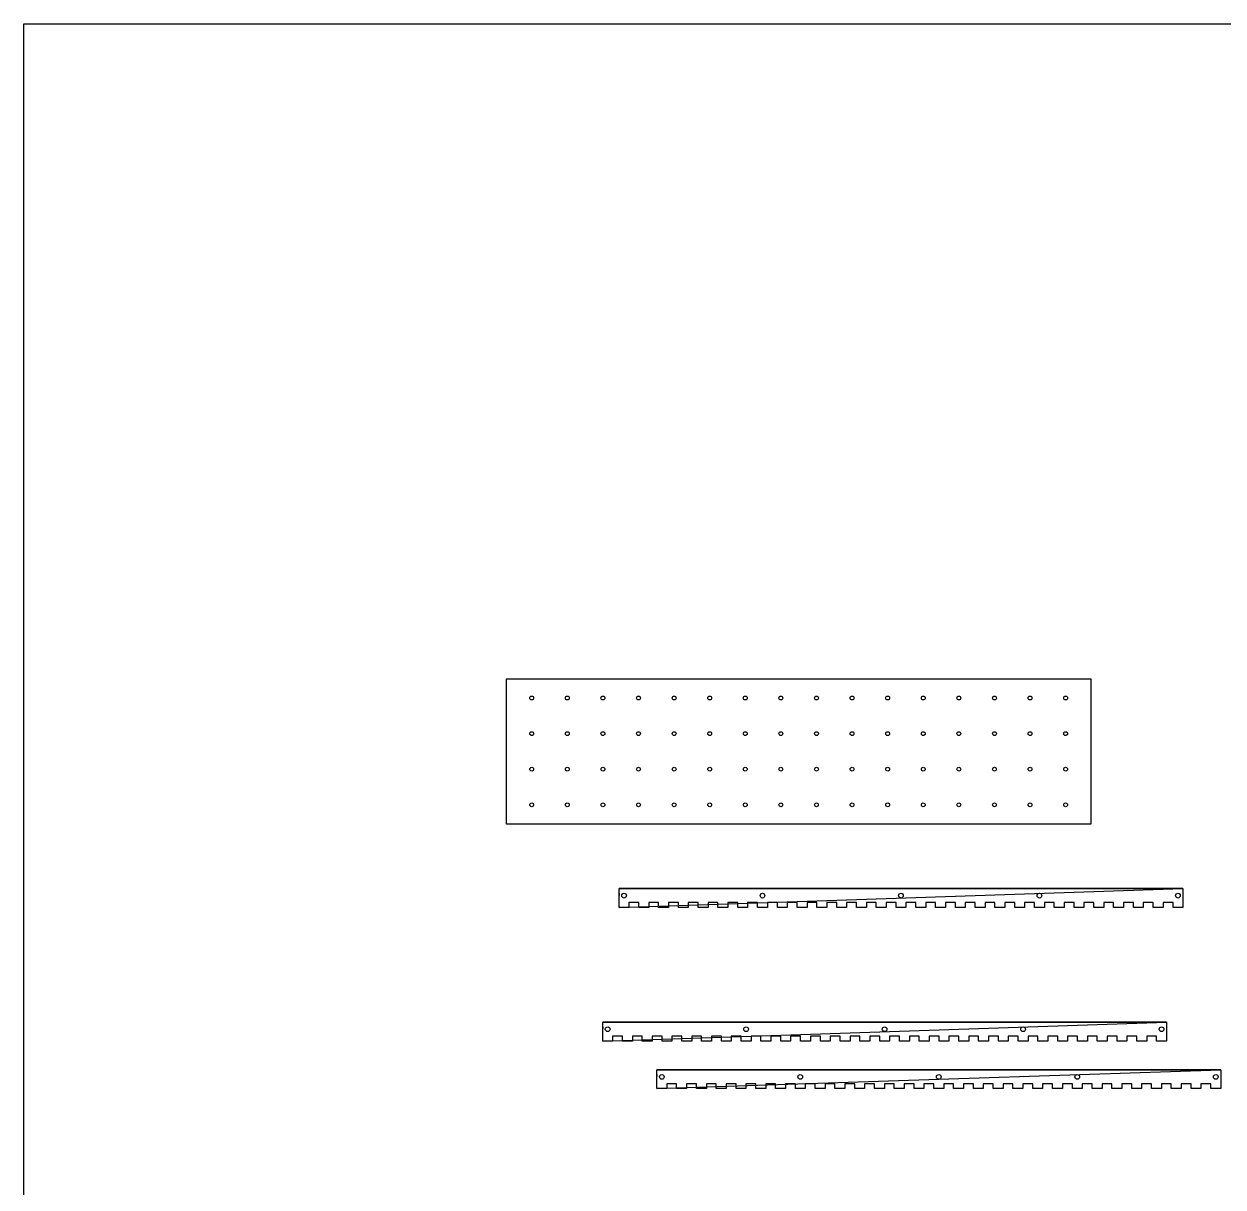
# Model space of a CAD drawing. Extents: x -1244 to 2756, y -1638 to 1362.
# Drawn here: x -1244 to 211, y -49 to 1362 of the extents above; entities that cross this region are included whole.
import ezdxf

# ---------------------------------------------------------------- set-up
doc = ezdxf.new("R2010")
doc.units = 0
doc.layers.add('Layer_1', color=7, linetype='CONTINUOUS')

msp = doc.modelspace()

# ---------------------------------------------------------------- linework, layer by layer
at = {"layer": 'Layer_1', "color": 7}
for points in [[(-1243.962375, 1361.514875), (2755.780253, 1361.514875), (2755.780253, -1638.227609), (-1243.962375, -1638.227609), (-1243.962375, 1361.514875)], [(-658.556524, 567.371945), (50.279509, 567.371945), (50.279509, 391.245935), (-658.556524, 391.245935), (-658.556524, 567.371945)], [(-625.653703, 544.078915), (-625.653703, 544.078915)], [(-582.473703, 544.078915), (-582.473703, 544.078915)], [(-539.293788, 544.078915), (-539.293788, 544.078915)], [(-496.11376, 544.078915), (-496.11376, 544.078915)], [(-452.933788, 544.078915), (-452.933788, 544.078915)], [(-409.753788, 544.078915), (-409.753788, 544.078915)], [(-366.573788, 544.078915), (-366.573788, 544.078915)], [(-323.393788, 544.078915), (-323.393788, 544.078915)], [(-280.213822, 544.078915), (-280.213822, 544.078915)], [(-237.033822, 544.078915), (-237.033822, 544.078915)], [(-193.853856, 544.078915), (-193.853856, 544.078915)], [(-150.673856, 544.078915), (-150.673856, 544.078915)], [(-107.493889, 544.078915), (-107.493889, 544.078915)], [(-64.313889, 544.078915), (-64.313889, 544.078915)], [(-21.133918, 544.078915), (-21.133918, 544.078915)], [(22.046084, 544.078915), (22.046084, 544.078915)], [(-625.653703, 500.898932), (-625.653703, 500.898932)], [(-582.473703, 500.898932), (-582.473703, 500.898932)], [(-539.293788, 500.898932), (-539.293788, 500.898932)], [(-496.11376, 500.898932), (-496.11376, 500.898932)], [(-452.933788, 500.898932), (-452.933788, 500.898932)], [(-409.753788, 500.898932), (-409.753788, 500.898932)], [(-366.573788, 500.898932), (-366.573788, 500.898932)], [(-323.393788, 500.898932), (-323.393788, 500.898932)], [(-280.213822, 500.898932), (-280.213822, 500.898932)], [(-237.033822, 500.898932), (-237.033822, 500.898932)], [(-193.853856, 500.898932), (-193.853856, 500.898932)], [(-150.673856, 500.898932), (-150.673856, 500.898932)], [(-107.493889, 500.898932), (-107.493889, 500.898932)], [(-64.313889, 500.898932), (-64.313889, 500.898932)], [(-21.133918, 500.898932), (-21.133918, 500.898932)], [(22.046084, 500.898932), (22.046084, 500.898932)], [(-625.653703, 457.718957), (-625.653703, 457.718957)], [(-582.473703, 457.718957), (-582.473703, 457.718957)], [(-539.293788, 457.718957), (-539.293788, 457.718957)], [(-496.11376, 457.718957), (-496.11376, 457.718957)], [(-452.933788, 457.718957), (-452.933788, 457.718957)], [(-409.753788, 457.718957), (-409.753788, 457.718957)], [(-366.573788, 457.718957), (-366.573788, 457.718957)], [(-323.393788, 457.718957), (-323.393788, 457.718957)], [(-280.213822, 457.718957), (-280.213822, 457.718957)], [(-237.033822, 457.718957), (-237.033822, 457.718957)], [(-193.853856, 457.718957), (-193.853856, 457.718957)], [(-150.673856, 457.718957), (-150.673856, 457.718957)], [(-107.493889, 457.718957), (-107.493889, 457.718957)], [(-64.313889, 457.718957), (-64.313889, 457.718957)], [(-21.133918, 457.718957), (-21.133918, 457.718957)], [(22.046084, 457.718957), (22.046084, 457.718957)], [(-625.653703, 414.538974), (-625.653703, 414.538974)], [(-582.473703, 414.538974), (-582.473703, 414.538974)], [(-539.293788, 414.538974), (-539.293788, 414.538974)], [(-496.11376, 414.538974), (-496.11376, 414.538974)], [(-452.933788, 414.538974), (-452.933788, 414.538974)], [(-409.753788, 414.538974), (-409.753788, 414.538974)], [(-366.573788, 414.538974), (-366.573788, 414.538974)], [(-323.393788, 414.538974), (-323.393788, 414.538974)], [(-280.213822, 414.538974), (-280.213822, 414.538974)], [(-237.033822, 414.538974), (-237.033822, 414.538974)], [(-193.853856, 414.538974), (-193.853856, 414.538974)], [(-150.673856, 414.538974), (-150.673856, 414.538974)], [(-107.493889, 414.538974), (-107.493889, 414.538974)], [(-64.313889, 414.538974), (-64.313889, 414.538974)], [(-21.133918, 414.538974), (-21.133918, 414.538974)], [(22.046084, 414.538974), (22.046084, 414.538974)], [(-522.03398, 312.861133), (161.966594, 312.861133)], [(161.966594, 312.861133), (161.966679, 290.027215), (149.966674, 290.027215), (149.966674, 296.027203), (137.96667, 296.027203), (137.96667, 290.027215), (125.966666, 290.027215), (125.966666, 296.027203), (113.966662, 296.027203), (113.966662, 290.027215), (101.966629, 290.027215), (101.966629, 296.027203), (89.966625, 296.027203), (89.966625, 290.027215), (77.966621, 290.027215), (77.966621, 296.027203), (65.966617, 296.027203), (65.966617, 290.027215), (53.966584, 290.027215), (53.966584, 296.027203), (41.966552, 296.027203), (41.966552, 290.027215), (29.966547, 290.027215), (29.966547, 296.027203), (17.966543, 296.027203), (17.966543, 290.027215), (5.966539, 290.027215), (5.966539, 296.027203), (-6.033465, 296.027203), (-6.033465, 290.027215), (-18.033498, 290.027215), (-18.033498, 296.027203), (-30.033502, 296.027203), (-30.033502, 290.027215), (-42.033506, 290.027215), (-42.033506, 296.027203), (-54.03351, 296.027203), (-54.03351, 290.027215), (-66.033515, 290.027215), (-66.033515, 296.027203), (-78.033547, 296.027203), (-78.033547, 290.027215), (-90.033551, 290.027215), (-90.033551, 296.027203), (-102.033555, 296.027203), (-102.033555, 290.027215), (-114.03356, 290.027215), (-114.03356, 296.027203), (-126.033564, 296.027203), (-126.033564, 290.027215), (-138.033596, 290.027215), (-138.033596, 296.027203), (-150.033601, 296.027203), (-150.033601, 290.027215), (-162.033605, 290.027215), (-162.033605, 296.027203), (-174.033609, 296.027203), (-174.033609, 290.027215), (-186.033613, 290.027215), (-186.033613, 296.027203), (-198.033646, 296.027203), (-198.033646, 290.027215), (-210.03365, 290.027215), (-210.03365, 296.027203), (-222.033654, 296.027203), (-222.033654, 290.027215), (-234.033658, 290.027215), (-234.033658, 296.027203), (-246.033663, 296.027203), (-246.033663, 290.027215), (-258.033695, 290.027215), (-258.033695, 296.027203), (-270.033699, 296.027203), (-270.033699, 290.027215), (-282.033703, 290.027215), (-282.033703, 296.027203), (-294.033702, 296.027203), (-294.033702, 290.027215), (-306.033763, 290.027215), (-306.033763, 296.027203), (-318.033767, 296.027203), (-318.033767, 290.027215), (-330.033771, 290.027215), (-330.033771, 296.027203), (-342.033775, 296.027203), (-342.033775, 290.027215), (-354.03378, 290.027215), (-354.03378, 296.027203), (-366.033812, 296.027203), (-366.033812, 290.027215), (-378.033816, 290.027215), (-378.033816, 296.027203), (-390.03382, 296.027203), (-390.03382, 290.027215), (-402.033825, 290.027215), (-402.033825, 296.027203), (-414.033829, 296.027203), (-414.033829, 290.027215), (-426.033833, 290.027215), (-426.033833, 296.027203), (-438.033866, 296.027203), (-438.033866, 290.027215), (-450.03387, 290.027215), (-450.03387, 296.027203), (-462.033874, 296.027203), (-462.033874, 290.027215), (-474.033878, 290.027215), (-474.033878, 296.027203), (-486.033882, 296.027203), (-486.033882, 290.027215), (-498.033943, 290.027215), (-498.033943, 296.027203), (-510.033891, 296.027203), (-510.033891, 290.027215), (-522.033895, 290.027215)], [(-513.188966, 304.361132), (-513.188966, 304.361132)], [(-345.188907, 304.361132), (-345.188907, 304.361132)], [(-177.188752, 304.361132), (-177.188752, 304.361132)], [(-9.188667, 304.361132), (-9.188667, 304.361132)], [(158.811555, 304.361132), (158.811555, 304.361132)], [(-541.869461, 150.924913), (142.131113, 150.924913)], [(142.131113, 150.924913), (142.131198, 128.090996), (130.131193, 128.090996), (130.131193, 134.090984), (118.131189, 134.090984), (118.131189, 128.090996), (106.131185, 128.090996), (106.131185, 134.090984), (94.131181, 134.090984), (94.131181, 128.090996), (82.131148, 128.090996), (82.131148, 134.090984), (70.131144, 134.090984), (70.131144, 128.090996), (58.13114, 128.090996), (58.13114, 134.090984), (46.131136, 134.090984), (46.131136, 128.090996), (34.131103, 128.090996), (34.131103, 134.090984), (22.131071, 134.090984), (22.131071, 128.090996), (10.131067, 128.090996), (10.131067, 134.090984), (-1.868938, 134.090984), (-1.868938, 128.090996), (-13.868942, 128.090996), (-13.868942, 134.090984), (-25.868946, 134.090984), (-25.868946, 128.090996), (-37.868979, 128.090996), (-37.868979, 134.090984), (-49.868983, 134.090984), (-49.868983, 128.090996), (-61.868987, 128.090996), (-61.868987, 134.090984), (-73.868991, 134.090984), (-73.868991, 128.090996), (-85.868995, 128.090996), (-85.868995, 134.090984), (-97.869028, 134.090984), (-97.869028, 128.090996), (-109.869032, 128.090996), (-109.869032, 134.090984), (-121.869036, 134.090984), (-121.869036, 128.090996), (-133.869041, 128.090996), (-133.869041, 134.090984), (-145.869045, 134.090984), (-145.869045, 128.090996), (-157.869077, 128.090996), (-157.869077, 134.090984), (-169.869081, 134.090984), (-169.869081, 128.090996), (-181.869086, 128.090996), (-181.869086, 134.090984), (-193.86909, 134.090984), (-193.86909, 128.090996), (-205.869094, 128.090996), (-205.869094, 134.090984), (-217.869127, 134.090984), (-217.869127, 128.090996), (-229.869131, 128.090996), (-229.869131, 134.090984), (-241.869135, 134.090984), (-241.869135, 128.090996), (-253.869139, 128.090996), (-253.869139, 134.090984), (-265.869143, 134.090984), (-265.869143, 128.090996), (-277.869176, 128.090996), (-277.869176, 134.090984), (-289.869174, 134.090984), (-289.869174, 128.090996), (-301.869179, 128.090996), (-301.869179, 134.090984), (-313.869183, 134.090984), (-313.869183, 128.090996), (-325.869244, 128.090996), (-325.869244, 134.090984), (-337.869248, 134.090984), (-337.869248, 128.090996), (-349.869252, 128.090996), (-349.869252, 134.090984), (-361.869256, 134.090984), (-361.869256, 128.090996), (-373.86926, 128.090996), (-373.86926, 134.090984), (-385.869293, 134.090984), (-385.869293, 128.090996), (-397.869297, 128.090996), (-397.869297, 134.090984), (-409.869301, 134.090984), (-409.869301, 128.090996), (-421.869306, 128.090996), (-421.869306, 134.090984), (-433.86931, 134.090984), (-433.86931, 128.090996), (-445.869314, 128.090996), (-445.869314, 134.090984), (-457.869346, 134.090984), (-457.869346, 128.090996), (-469.869351, 128.090996), (-469.869351, 134.090984), (-481.869355, 134.090984), (-481.869355, 128.090996), (-493.869359, 128.090996), (-493.869359, 134.090984), (-505.869363, 134.090984), (-505.869363, 128.090996), (-517.869424, 128.090996), (-517.869424, 134.090984), (-529.869372, 134.090984), (-529.869372, 128.090996), (-541.869376, 128.090996)], [(-533.024419, 142.424913), (-533.024419, 142.424913)], [(-365.024388, 142.424913), (-365.024388, 142.424913)], [(-197.024233, 142.424913), (-197.024233, 142.424913)], [(-29.024145, 142.424913), (-29.024145, 142.424913)], [(138.976075, 142.424913), (138.976075, 142.424913)], [(-476.164458, 93.124916), (207.836115, 93.124916)], [(207.836115, 93.124916), (207.8362, 70.290999), (195.836196, 70.290999), (195.836196, 76.290987), (183.836191, 76.290987), (183.836191, 70.290999), (171.836187, 70.290999), (171.836187, 76.290987), (159.836183, 76.290987), (159.836183, 70.290999), (147.836151, 70.290999), (147.836151, 76.290987), (135.836146, 76.290987), (135.836146, 70.290999), (123.836142, 70.290999), (123.836142, 76.290987), (111.836138, 76.290987), (111.836138, 70.290999), (99.836105, 70.290999), (99.836105, 76.290987), (87.836073, 76.290987), (87.836073, 70.290999), (75.836069, 70.290999), (75.836069, 76.290987), (63.836065, 76.290987), (63.836065, 70.290999), (51.83606, 70.290999), (51.83606, 76.290987), (39.836056, 76.290987), (39.836056, 70.290999), (27.836024, 70.290999), (27.836024, 76.290987), (15.836019, 76.290987), (15.836019, 70.290999), (3.836015, 70.290999), (3.836015, 76.290987), (-8.163989, 76.290987), (-8.163989, 70.290999), (-20.163993, 70.290999), (-20.163993, 76.290987), (-32.164026, 76.290987), (-32.164026, 70.290999), (-44.16403, 70.290999), (-44.16403, 76.290987), (-56.164034, 76.290987), (-56.164034, 70.290999), (-68.164038, 70.290999), (-68.164038, 76.290987), (-80.164043, 76.290987), (-80.164043, 70.290999), (-92.164075, 70.290999), (-92.164075, 76.290987), (-104.164079, 76.290987), (-104.164079, 70.290999), (-116.164083, 70.290999), (-116.164083, 76.290987), (-128.164088, 76.290987), (-128.164088, 70.290999), (-140.164092, 70.290999), (-140.164092, 76.290987), (-152.164124, 76.290987), (-152.164124, 70.290999), (-164.164129, 70.290999), (-164.164129, 76.290987), (-176.164133, 76.290987), (-176.164133, 70.290999), (-188.164137, 70.290999), (-188.164137, 76.290987), (-200.164141, 76.290987), (-200.164141, 70.290999), (-212.164174, 70.290999), (-212.164174, 76.290987), (-224.164178, 76.290987), (-224.164178, 70.290999), (-236.164182, 70.290999), (-236.164182, 76.290987), (-248.164186, 76.290987), (-248.164186, 70.290999), (-260.164247, 70.290999), (-260.164247, 76.290987), (-272.164251, 76.290987), (-272.164251, 70.290999), (-284.16425, 70.290999), (-284.16425, 76.290987), (-296.164254, 76.290987), (-296.164254, 70.290999), (-308.164258, 70.290999), (-308.164258, 76.290987), (-320.164291, 76.290987), (-320.164291, 70.290999), (-332.164295, 70.290999), (-332.164295, 76.290987), (-344.164299, 76.290987), (-344.164299, 70.290999), (-356.164303, 70.290999), (-356.164303, 76.290987), (-368.164308, 76.290987), (-368.164308, 70.290999), (-380.164312, 70.290999), (-380.164312, 76.290987), (-392.164344, 76.290987), (-392.164344, 70.290999), (-404.164348, 70.290999), (-404.164348, 76.290987), (-416.164353, 76.290987), (-416.164353, 70.290999), (-428.164357, 70.290999), (-428.164357, 76.290987), (-440.164361, 76.290987), (-440.164361, 70.290999), (-452.164422, 70.290999), (-452.164422, 76.290987), (-464.16437, 76.290987), (-464.16437, 70.290999), (-476.164374, 70.290999)], [(-467.319473, 84.62491), (-467.319473, 84.62491)], [(-299.319386, 84.62491), (-299.319386, 84.62491)], [(-131.319219, 84.62491), (-131.319219, 84.62491)], [(36.680854, 84.62491), (36.680854, 84.62491)], [(204.681082, 84.62491), (204.681082, 84.62491)]]:
    msp.add_lwpolyline(points, close=True, dxfattribs=at)
for points in [[(-630.323098, 544.078915), (-630.323099, 545.368326), (-629.277826, 546.413602), (-627.988415, 546.413607)], [(-627.988415, 541.744223), (-629.277826, 541.744227), (-630.323099, 542.789503), (-630.323098, 544.078915)], [(-627.988415, 546.413607), (-627.369212, 546.413612), (-626.775369, 546.167639), (-626.337525, 545.729798)], [(-626.337525, 542.428031), (-626.775369, 541.990191), (-627.369212, 541.744218), (-627.988415, 541.744223)], [(-626.337525, 545.729798), (-625.899681, 545.291958), (-625.653703, 544.698117), (-625.653703, 544.078915)], [(-625.653703, 544.078915), (-625.653703, 543.459713), (-625.899681, 542.865872), (-626.337525, 542.428031)], [(-587.143098, 544.078915), (-587.143099, 545.368326), (-586.097826, 546.413602), (-584.808415, 546.413607)], [(-584.808415, 541.744223), (-586.097826, 541.744227), (-587.143099, 542.789503), (-587.143098, 544.078915)], [(-584.808415, 546.413607), (-584.189212, 546.413612), (-583.595369, 546.167639), (-583.157525, 545.729798)], [(-583.157525, 542.428031), (-583.595369, 541.990191), (-584.189212, 541.744218), (-584.808415, 541.744223)], [(-583.157525, 545.729798), (-582.719681, 545.291958), (-582.473703, 544.698117), (-582.473703, 544.078915)], [(-582.473703, 544.078915), (-582.473703, 543.459713), (-582.719681, 542.865872), (-583.157525, 542.428031)], [(-543.963154, 544.078915), (-543.963155, 545.368326), (-542.917883, 546.413602), (-541.628471, 546.413607)], [(-541.628471, 541.744223), (-542.917883, 541.744227), (-543.963155, 542.789503), (-543.963154, 544.078915)], [(-541.628471, 546.413607), (-540.339059, 546.413602), (-539.293787, 545.368326), (-539.293788, 544.078915)], [(-539.293788, 544.078915), (-539.293787, 542.789503), (-540.339059, 541.744227), (-541.628471, 541.744223)], [(-500.783126, 544.078915), (-500.783127, 545.368326), (-499.737855, 546.413602), (-498.448443, 546.413607)], [(-498.448443, 541.744223), (-499.737855, 541.744227), (-500.783127, 542.789503), (-500.783126, 544.078915)], [(-498.448443, 546.413607), (-497.159031, 546.413602), (-496.113759, 545.368326), (-496.11376, 544.078915)], [(-496.11376, 544.078915), (-496.113759, 542.789503), (-497.159031, 541.744227), (-498.448443, 541.744223)], [(-457.603154, 544.078915), (-457.603155, 545.368326), (-456.557883, 546.413602), (-455.268471, 546.413607)], [(-455.268471, 541.744223), (-456.557883, 541.744227), (-457.603155, 542.789503), (-457.603154, 544.078915)], [(-455.268471, 546.413607), (-453.979059, 546.413602), (-452.933787, 545.368326), (-452.933788, 544.078915)], [(-452.933788, 544.078915), (-452.933787, 542.789503), (-453.979059, 541.744227), (-455.268471, 541.744223)], [(-414.423154, 544.078915), (-414.423155, 545.368326), (-413.377883, 546.413602), (-412.088471, 546.413607)], [(-412.088471, 541.744223), (-413.377883, 541.744227), (-414.423155, 542.789503), (-414.423154, 544.078915)], [(-412.088471, 546.413607), (-410.799059, 546.413602), (-409.753787, 545.368326), (-409.753788, 544.078915)], [(-409.753788, 544.078915), (-409.753787, 542.789503), (-410.799059, 541.744227), (-412.088471, 541.744223)], [(-371.243154, 544.078915), (-371.243155, 545.368326), (-370.197883, 546.413602), (-368.908471, 546.413607)], [(-368.908471, 541.744223), (-370.197883, 541.744227), (-371.243155, 542.789503), (-371.243154, 544.078915)], [(-368.908471, 546.413607), (-367.619059, 546.413602), (-366.573787, 545.368326), (-366.573788, 544.078915)], [(-366.573788, 544.078915), (-366.573787, 542.789503), (-367.619059, 541.744227), (-368.908471, 541.744223)], [(-328.063154, 544.078915), (-328.063155, 545.368326), (-327.017883, 546.413602), (-325.728471, 546.413607)], [(-325.728471, 541.744223), (-327.017883, 541.744227), (-328.063155, 542.789503), (-328.063154, 544.078915)], [(-325.728471, 546.413607), (-324.439059, 546.413602), (-323.393787, 545.368326), (-323.393788, 544.078915)], [(-323.393788, 544.078915), (-323.393787, 542.789503), (-324.439059, 541.744227), (-325.728471, 541.744223)], [(-284.883211, 544.078915), (-284.883211, 544.698117), (-284.637233, 545.291958), (-284.199389, 545.729798)], [(-284.199389, 542.428031), (-284.637233, 542.865872), (-284.883211, 543.459713), (-284.883211, 544.078915)], [(-284.199389, 545.729798), (-283.761545, 546.167639), (-283.167702, 546.413612), (-282.548499, 546.413607)], [(-282.548499, 541.744223), (-283.167702, 541.744218), (-283.761545, 541.990191), (-284.199389, 542.428031)], [(-282.548499, 546.413607), (-281.25909, 546.413599), (-280.213821, 545.368324), (-280.213822, 544.078915)], [(-280.213822, 544.078915), (-280.213821, 542.789506), (-281.25909, 541.744231), (-282.548499, 541.744223)], [(-241.703217, 544.078915), (-241.703217, 544.698117), (-241.457238, 545.291958), (-241.019394, 545.729798)], [(-241.019394, 542.428031), (-241.457238, 542.865872), (-241.703217, 543.459713), (-241.703217, 544.078915)], [(-241.019394, 545.729798), (-240.58155, 546.167639), (-239.987707, 546.413612), (-239.368505, 546.413607)], [(-239.368505, 541.744223), (-239.987707, 541.744218), (-240.58155, 541.990191), (-241.019394, 542.428031)], [(-239.368505, 546.413607), (-238.079093, 546.413602), (-237.033821, 545.368326), (-237.033822, 544.078915)], [(-237.033822, 544.078915), (-237.033821, 542.789503), (-238.079093, 541.744227), (-239.368505, 541.744223)], [(-198.523239, 544.078915), (-198.523239, 544.698114), (-198.277264, 545.291952), (-197.839424, 545.729791)], [(-197.839424, 542.428038), (-198.277264, 542.865878), (-198.523239, 543.459716), (-198.523239, 544.078915)], [(-197.839424, 545.729791), (-197.401584, 546.167631), (-196.807746, 546.413607), (-196.188547, 546.413607)], [(-196.188547, 541.744223), (-196.807746, 541.744223), (-197.401584, 541.990199), (-197.839424, 542.428038)], [(-196.188547, 546.413607), (-195.569348, 546.413607), (-194.97551, 546.167631), (-194.537671, 545.729791)], [(-194.537671, 542.428038), (-194.97551, 541.990199), (-195.569348, 541.744223), (-196.188547, 541.744223)], [(-194.537671, 545.729791), (-194.099831, 545.291952), (-193.853855, 544.698114), (-193.853856, 544.078915)], [(-193.853856, 544.078915), (-193.853855, 543.459716), (-194.099831, 542.865878), (-194.537671, 542.428038)], [(-155.343239, 544.078915), (-155.343239, 544.698114), (-155.097264, 545.291952), (-154.659424, 545.729791)], [(-154.659424, 542.428038), (-155.097264, 542.865878), (-155.343239, 543.459716), (-155.343239, 544.078915)], [(-154.659424, 545.729791), (-154.221584, 546.167631), (-153.627746, 546.413607), (-153.008547, 546.413607)], [(-153.008547, 541.744223), (-153.627746, 541.744223), (-154.221584, 541.990199), (-154.659424, 542.428038)], [(-153.008547, 546.413607), (-152.389348, 546.413607), (-151.79551, 546.167631), (-151.357671, 545.729791)], [(-151.357671, 542.428038), (-151.79551, 541.990199), (-152.389348, 541.744223), (-153.008547, 541.744223)], [(-151.357671, 545.729791), (-150.919831, 545.291952), (-150.673855, 544.698114), (-150.673856, 544.078915)], [(-150.673856, 544.078915), (-150.673855, 543.459716), (-150.919831, 542.865878), (-151.357671, 542.428038)], [(-112.163273, 544.078915), (-112.163273, 544.698114), (-111.917298, 545.291952), (-111.479458, 545.729791)], [(-111.479458, 542.428038), (-111.917298, 542.865878), (-112.163273, 543.459716), (-112.163273, 544.078915)], [(-111.479458, 545.729791), (-111.041618, 546.167631), (-110.44778, 546.413607), (-109.828581, 546.413607)], [(-109.828581, 541.744223), (-110.44778, 541.744223), (-111.041618, 541.990199), (-111.479458, 542.428038)], [(-109.828581, 546.413607), (-109.209382, 546.413607), (-108.615544, 546.167631), (-108.177704, 545.729791)], [(-108.177704, 542.428038), (-108.615544, 541.990199), (-109.209382, 541.744223), (-109.828581, 541.744223)], [(-108.177704, 545.729791), (-107.739865, 545.291952), (-107.493889, 544.698114), (-107.493889, 544.078915)], [(-107.493889, 544.078915), (-107.493889, 543.459716), (-107.739865, 542.865878), (-108.177704, 542.428038)], [(-68.983273, 544.078915), (-68.983273, 544.698114), (-68.737298, 545.291952), (-68.299458, 545.729791)], [(-68.299458, 542.428038), (-68.737298, 542.865878), (-68.983273, 543.459716), (-68.983273, 544.078915)], [(-68.299458, 545.729791), (-67.861618, 546.167631), (-67.26778, 546.413607), (-66.648581, 546.413607)], [(-66.648581, 541.744223), (-67.26778, 541.744223), (-67.861618, 541.990199), (-68.299458, 542.428038)], [(-66.648581, 546.413607), (-66.029382, 546.413607), (-65.435544, 546.167631), (-64.997704, 545.729791)], [(-64.997704, 542.428038), (-65.435544, 541.990199), (-66.029382, 541.744223), (-66.648581, 541.744223)], [(-64.997704, 545.729791), (-64.559865, 545.291952), (-64.313889, 544.698114), (-64.313889, 544.078915)], [(-64.313889, 544.078915), (-64.313889, 543.459716), (-64.559865, 542.865878), (-64.997704, 542.428038)], [(-25.803298, 544.078915), (-25.803299, 544.698114), (-25.557323, 545.291952), (-25.119483, 545.729791)], [(-25.119483, 542.428038), (-25.557323, 542.865878), (-25.803299, 543.459716), (-25.803298, 544.078915)], [(-25.119483, 545.729791), (-24.681644, 546.167631), (-24.087805, 546.413607), (-23.468607, 546.413607)], [(-23.468607, 541.744223), (-24.087805, 541.744223), (-24.681644, 541.990199), (-25.119483, 542.428038)], [(-23.468607, 546.413607), (-22.179193, 546.413605), (-21.133917, 545.368329), (-21.133918, 544.078915)], [(-21.133918, 544.078915), (-21.133917, 542.789501), (-22.179193, 541.744224), (-23.468607, 541.744223)], [(17.376701, 544.078915), (17.376701, 544.698114), (17.622677, 545.291951), (18.060516, 545.729791)], [(18.060516, 542.428039), (17.622677, 542.865878), (17.376701, 543.459716), (17.376701, 544.078915)], [(18.060516, 545.729791), (18.498356, 546.167631), (19.092194, 546.413607), (19.711392, 546.413607)], [(19.711392, 541.744223), (19.092194, 541.744223), (18.498356, 541.990199), (18.060516, 542.428039)], [(19.711392, 546.413607), (20.330591, 546.413607), (20.924429, 546.167631), (21.362269, 545.729791)], [(21.362269, 542.428038), (20.924429, 541.990199), (20.330591, 541.744223), (19.711392, 541.744223)], [(21.362269, 545.729791), (21.800108, 545.291952), (22.046084, 544.698114), (22.046084, 544.078915)], [(22.046084, 544.078915), (22.046084, 543.459716), (21.800108, 542.865878), (21.362269, 542.428038)], [(-630.323098, 500.898932), (-630.323099, 502.188343), (-629.277826, 503.233619), (-627.988415, 503.233624)], [(-627.988415, 498.564243), (-629.277825, 498.564247), (-630.323097, 499.609521), (-630.323098, 500.898932)], [(-627.988415, 503.233624), (-627.369212, 503.233629), (-626.775369, 502.987656), (-626.337525, 502.549815)], [(-626.337526, 499.24805), (-626.77537, 498.81021), (-627.369213, 498.564237), (-627.988415, 498.564243)], [(-625.653703, 500.898932), (-625.653704, 500.27973), (-625.899682, 499.68589), (-626.337526, 499.24805)], [(-626.337525, 502.549815), (-625.899681, 502.111975), (-625.653703, 501.518134), (-625.653703, 500.898932)], [(-587.143098, 500.898932), (-587.143099, 502.188343), (-586.097826, 503.233619), (-584.808415, 503.233624)], [(-584.808415, 498.564243), (-586.097825, 498.564247), (-587.143097, 499.609521), (-587.143098, 500.898932)], [(-584.808415, 503.233624), (-584.189212, 503.233629), (-583.595369, 502.987656), (-583.157525, 502.549815)], [(-583.157526, 499.24805), (-583.59537, 498.81021), (-584.189213, 498.564237), (-584.808415, 498.564243)], [(-582.473703, 500.898932), (-582.473704, 500.27973), (-582.719682, 499.68589), (-583.157526, 499.24805)], [(-583.157525, 502.549815), (-582.719681, 502.111975), (-582.473703, 501.518134), (-582.473703, 500.898932)], [(-543.963154, 500.898932), (-543.963155, 502.188343), (-542.917883, 503.233619), (-541.628471, 503.233624)], [(-541.628471, 498.564243), (-542.917882, 498.564247), (-543.963153, 499.609521), (-543.963154, 500.898932)], [(-541.628471, 503.233624), (-540.339059, 503.233619), (-539.293787, 502.188343), (-539.293788, 500.898932)], [(-539.293788, 500.898932), (-539.293789, 499.609521), (-540.339061, 498.564247), (-541.628471, 498.564243)], [(-500.783126, 500.898932), (-500.783127, 502.188343), (-499.737855, 503.233619), (-498.448443, 503.233624)], [(-498.448443, 498.564243), (-499.737853, 498.564247), (-500.783125, 499.609521), (-500.783126, 500.898932)], [(-498.448443, 503.233624), (-497.159031, 503.233619), (-496.113759, 502.188343), (-496.11376, 500.898932)], [(-496.11376, 500.898932), (-496.113761, 499.609521), (-497.159032, 498.564247), (-498.448443, 498.564243)], [(-457.603154, 500.898932), (-457.603155, 502.188343), (-456.557883, 503.233619), (-455.268471, 503.233624)], [(-455.268471, 498.564243), (-456.557882, 498.564247), (-457.603153, 499.609521), (-457.603154, 500.898932)], [(-455.268471, 503.233624), (-453.979059, 503.233619), (-452.933787, 502.188343), (-452.933788, 500.898932)], [(-452.933788, 500.898932), (-452.933789, 499.609521), (-453.979061, 498.564247), (-455.268471, 498.564243)], [(-414.423154, 500.898932), (-414.423155, 502.188343), (-413.377883, 503.233619), (-412.088471, 503.233624)], [(-412.088471, 498.564243), (-413.377882, 498.564247), (-414.423153, 499.609521), (-414.423154, 500.898932)], [(-412.088471, 503.233624), (-410.799059, 503.233619), (-409.753787, 502.188343), (-409.753788, 500.898932)], [(-409.753788, 500.898932), (-409.753789, 499.609521), (-410.799061, 498.564247), (-412.088471, 498.564243)], [(-371.243154, 500.898932), (-371.243155, 502.188343), (-370.197883, 503.233619), (-368.908471, 503.233624)], [(-368.908471, 498.564243), (-370.197882, 498.564247), (-371.243153, 499.609521), (-371.243154, 500.898932)], [(-368.908471, 503.233624), (-367.619059, 503.233619), (-366.573787, 502.188343), (-366.573788, 500.898932)], [(-366.573788, 500.898932), (-366.573789, 499.609521), (-367.619061, 498.564247), (-368.908471, 498.564243)], [(-328.063154, 500.898932), (-328.063155, 502.188343), (-327.017883, 503.233619), (-325.728471, 503.233624)], [(-325.728471, 498.564243), (-327.017882, 498.564247), (-328.063153, 499.609521), (-328.063154, 500.898932)], [(-325.728471, 503.233624), (-324.439059, 503.233619), (-323.393787, 502.188343), (-323.393788, 500.898932)], [(-323.393788, 500.898932), (-323.393789, 499.609521), (-324.439061, 498.564247), (-325.728471, 498.564243)], [(-284.883211, 500.898932), (-284.883211, 501.518134), (-284.637233, 502.111975), (-284.199389, 502.549815)], [(-284.199388, 499.24805), (-284.637232, 499.68589), (-284.88321, 500.27973), (-284.883211, 500.898932)], [(-284.199389, 502.549815), (-283.761545, 502.987656), (-283.167702, 503.233629), (-282.548499, 503.233624)], [(-282.548499, 498.564243), (-283.167701, 498.564237), (-283.761544, 498.81021), (-284.199388, 499.24805)], [(-282.548499, 503.233624), (-281.25909, 503.233616), (-280.213821, 502.188341), (-280.213822, 500.898932)], [(-280.213822, 500.898932), (-280.213823, 499.609524), (-281.259091, 498.56425), (-282.548499, 498.564243)], [(-241.703217, 500.898932), (-241.703217, 501.518134), (-241.457238, 502.111975), (-241.019394, 502.549815)], [(-241.019393, 499.24805), (-241.457237, 499.68589), (-241.703216, 500.27973), (-241.703217, 500.898932)], [(-241.019394, 502.549815), (-240.58155, 502.987656), (-239.987707, 503.233629), (-239.368505, 503.233624)], [(-239.368505, 498.564243), (-239.987707, 498.564237), (-240.58155, 498.81021), (-241.019393, 499.24805)], [(-239.368505, 503.233624), (-238.079093, 503.233619), (-237.033821, 502.188343), (-237.033822, 500.898932)], [(-237.033822, 500.898932), (-237.033823, 499.609521), (-238.079094, 498.564247), (-239.368505, 498.564243)], [(-198.523239, 500.898932), (-198.523239, 501.518131), (-198.277264, 502.111969), (-197.839424, 502.549808)], [(-196.188547, 498.564243), (-197.477961, 498.564242), (-198.523238, 499.609518), (-198.523239, 500.898932)], [(-197.839424, 502.549808), (-197.401584, 502.987648), (-196.807746, 503.233624), (-196.188547, 503.233624)], [(-196.188547, 503.233624), (-195.569348, 503.233624), (-194.97551, 502.987648), (-194.537671, 502.549808)], [(-193.853856, 500.898932), (-193.853857, 499.609518), (-194.899133, 498.564242), (-196.188547, 498.564243)], [(-194.537671, 502.549808), (-194.099831, 502.111969), (-193.853855, 501.518131), (-193.853856, 500.898932)], [(-155.343239, 500.898932), (-155.343239, 501.518131), (-155.097264, 502.111969), (-154.659424, 502.549808)], [(-153.008547, 498.564243), (-154.297961, 498.564242), (-155.343238, 499.609518), (-155.343239, 500.898932)], [(-154.659424, 502.549808), (-154.221584, 502.987648), (-153.627746, 503.233624), (-153.008547, 503.233624)], [(-153.008547, 503.233624), (-152.389348, 503.233624), (-151.79551, 502.987648), (-151.357671, 502.549808)], [(-150.673856, 500.898932), (-150.673857, 499.609518), (-151.719133, 498.564242), (-153.008547, 498.564243)], [(-151.357671, 502.549808), (-150.919831, 502.111969), (-150.673855, 501.518131), (-150.673856, 500.898932)], [(-112.163273, 500.898932), (-112.163273, 501.518131), (-111.917298, 502.111969), (-111.479458, 502.549808)], [(-109.828581, 498.564243), (-111.117995, 498.564242), (-112.163272, 499.609518), (-112.163273, 500.898932)], [(-111.479458, 502.549808), (-111.041618, 502.987648), (-110.44778, 503.233624), (-109.828581, 503.233624)], [(-109.828581, 503.233624), (-109.209382, 503.233624), (-108.615544, 502.987648), (-108.177704, 502.549808)], [(-107.493889, 500.898932), (-107.49389, 499.609518), (-108.539167, 498.564242), (-109.828581, 498.564243)], [(-108.177704, 502.549808), (-107.739865, 502.111969), (-107.493889, 501.518131), (-107.493889, 500.898932)], [(-68.983273, 500.898932), (-68.983273, 501.518131), (-68.737298, 502.111969), (-68.299458, 502.549808)], [(-66.648581, 498.564243), (-67.937995, 498.564242), (-68.983272, 499.609518), (-68.983273, 500.898932)], [(-68.299458, 502.549808), (-67.861618, 502.987648), (-67.26778, 503.233624), (-66.648581, 503.233624)], [(-66.648581, 503.233624), (-66.029382, 503.233624), (-65.435544, 502.987648), (-64.997704, 502.549808)], [(-64.313889, 500.898932), (-64.31389, 499.609518), (-65.359167, 498.564242), (-66.648581, 498.564243)], [(-64.997704, 502.549808), (-64.559865, 502.111969), (-64.313889, 501.518131), (-64.313889, 500.898932)], [(-25.803298, 500.898932), (-25.803299, 501.518131), (-25.557323, 502.111969), (-25.119483, 502.549808)], [(-23.468607, 498.564243), (-24.75802, 498.564242), (-25.803297, 499.609518), (-25.803298, 500.898932)], [(-25.119483, 502.549808), (-24.681644, 502.987648), (-24.087805, 503.233624), (-23.468607, 503.233624)], [(-23.468607, 503.233624), (-22.179193, 503.233622), (-21.133917, 502.188345), (-21.133918, 500.898932)], [(-21.133918, 500.898932), (-21.133919, 499.609519), (-22.179194, 498.564244), (-23.468607, 498.564243)], [(17.376701, 500.898932), (17.376701, 501.51813), (17.622677, 502.111968), (18.060516, 502.549808)], [(19.711392, 498.564243), (18.421979, 498.564243), (17.376702, 499.609518), (17.376701, 500.898932)], [(18.060516, 502.549808), (18.498356, 502.987648), (19.092194, 503.233624), (19.711392, 503.233624)], [(19.711392, 503.233624), (20.330591, 503.233624), (20.924429, 502.987648), (21.362269, 502.549808)], [(22.046084, 500.898932), (22.046082, 499.609518), (21.000806, 498.564243), (19.711392, 498.564243)], [(21.362269, 502.549808), (21.800108, 502.111969), (22.046084, 501.51813), (22.046084, 500.898932)], [(-630.323098, 457.718957), (-630.323099, 459.008369), (-629.277826, 460.053645), (-627.988415, 460.053649)], [(-627.988415, 455.384268), (-629.277825, 455.384273), (-630.323097, 456.429547), (-630.323098, 457.718957)], [(-627.988415, 460.053649), (-627.369212, 460.053654), (-626.775369, 459.807681), (-626.337525, 459.369841)], [(-626.337526, 456.068075), (-626.77537, 455.630236), (-627.369213, 455.384263), (-627.988415, 455.384268)], [(-625.653703, 457.718957), (-625.653704, 457.099755), (-625.899682, 456.505915), (-626.337526, 456.068075)], [(-626.337525, 459.369841), (-625.899681, 458.932001), (-625.653703, 458.338159), (-625.653703, 457.718957)], [(-587.143098, 457.718957), (-587.143099, 459.008369), (-586.097826, 460.053645), (-584.808415, 460.053649)], [(-584.808415, 455.384268), (-586.097825, 455.384273), (-587.143097, 456.429547), (-587.143098, 457.718957)], [(-584.808415, 460.053649), (-584.189212, 460.053654), (-583.595369, 459.807681), (-583.157525, 459.369841)], [(-583.157526, 456.068075), (-583.59537, 455.630236), (-584.189213, 455.384263), (-584.808415, 455.384268)], [(-582.473703, 457.718957), (-582.473704, 457.099755), (-582.719682, 456.505915), (-583.157526, 456.068075)], [(-583.157525, 459.369841), (-582.719681, 458.932001), (-582.473703, 458.338159), (-582.473703, 457.718957)], [(-543.963154, 457.718957), (-543.963155, 459.008369), (-542.917883, 460.053645), (-541.628471, 460.053649)], [(-541.628471, 455.384268), (-542.917882, 455.384273), (-543.963153, 456.429547), (-543.963154, 457.718957)], [(-541.628471, 460.053649), (-540.339059, 460.053645), (-539.293787, 459.008369), (-539.293788, 457.718957)], [(-539.293788, 457.718957), (-539.293789, 456.429547), (-540.339061, 455.384273), (-541.628471, 455.384268)], [(-500.783126, 457.718957), (-500.783127, 459.008369), (-499.737855, 460.053645), (-498.448443, 460.053649)], [(-498.448443, 455.384268), (-499.737853, 455.384273), (-500.783125, 456.429547), (-500.783126, 457.718957)], [(-498.448443, 460.053649), (-497.159031, 460.053645), (-496.113759, 459.008369), (-496.11376, 457.718957)], [(-496.11376, 457.718957), (-496.113761, 456.429547), (-497.159032, 455.384273), (-498.448443, 455.384268)], [(-457.603154, 457.718957), (-457.603155, 459.008369), (-456.557883, 460.053645), (-455.268471, 460.053649)], [(-455.268471, 455.384268), (-456.557882, 455.384273), (-457.603153, 456.429547), (-457.603154, 457.718957)], [(-455.268471, 460.053649), (-453.979059, 460.053645), (-452.933787, 459.008369), (-452.933788, 457.718957)], [(-452.933788, 457.718957), (-452.933789, 456.429547), (-453.979061, 455.384273), (-455.268471, 455.384268)], [(-414.423154, 457.718957), (-414.423155, 459.008369), (-413.377883, 460.053645), (-412.088471, 460.053649)], [(-412.088471, 455.384268), (-413.377882, 455.384273), (-414.423153, 456.429547), (-414.423154, 457.718957)], [(-412.088471, 460.053649), (-410.799059, 460.053645), (-409.753787, 459.008369), (-409.753788, 457.718957)], [(-409.753788, 457.718957), (-409.753789, 456.429547), (-410.799061, 455.384273), (-412.088471, 455.384268)], [(-371.243154, 457.718957), (-371.243155, 459.008369), (-370.197883, 460.053645), (-368.908471, 460.053649)], [(-368.908471, 455.384268), (-370.197882, 455.384273), (-371.243153, 456.429547), (-371.243154, 457.718957)], [(-368.908471, 460.053649), (-367.619059, 460.053645), (-366.573787, 459.008369), (-366.573788, 457.718957)], [(-366.573788, 457.718957), (-366.573789, 456.429547), (-367.619061, 455.384273), (-368.908471, 455.384268)], [(-328.063154, 457.718957), (-328.063155, 459.008369), (-327.017883, 460.053645), (-325.728471, 460.053649)], [(-325.728471, 455.384268), (-327.017882, 455.384273), (-328.063153, 456.429547), (-328.063154, 457.718957)], [(-325.728471, 460.053649), (-324.439059, 460.053645), (-323.393787, 459.008369), (-323.393788, 457.718957)], [(-323.393788, 457.718957), (-323.393789, 456.429547), (-324.439061, 455.384273), (-325.728471, 455.384268)], [(-284.883211, 457.718957), (-284.883211, 458.338159), (-284.637233, 458.932001), (-284.199389, 459.369841)], [(-284.199388, 456.068075), (-284.637232, 456.505915), (-284.88321, 457.099755), (-284.883211, 457.718957)], [(-284.199389, 459.369841), (-283.761545, 459.807681), (-283.167702, 460.053654), (-282.548499, 460.053649)], [(-282.548499, 455.384268), (-283.167701, 455.384263), (-283.761544, 455.630236), (-284.199388, 456.068075)], [(-282.548499, 460.053649), (-281.25909, 460.053642), (-280.213821, 459.008366), (-280.213822, 457.718957)], [(-280.213822, 457.718957), (-280.213823, 456.429549), (-281.259091, 455.384276), (-282.548499, 455.384268)], [(-241.703217, 457.718957), (-241.703217, 458.338159), (-241.457238, 458.932001), (-241.019394, 459.369841)], [(-241.019393, 456.068075), (-241.457237, 456.505915), (-241.703216, 457.099755), (-241.703217, 457.718957)], [(-241.019394, 459.369841), (-240.58155, 459.807681), (-239.987707, 460.053654), (-239.368505, 460.053649)], [(-239.368505, 455.384268), (-239.987707, 455.384263), (-240.58155, 455.630236), (-241.019393, 456.068075)], [(-239.368505, 460.053649), (-238.079093, 460.053645), (-237.033821, 459.008369), (-237.033822, 457.718957)], [(-237.033822, 457.718957), (-237.033823, 456.429547), (-238.079094, 455.384273), (-239.368505, 455.384268)], [(-198.523239, 457.718957), (-198.523239, 458.338156), (-198.277264, 458.931994), (-197.839424, 459.369834)], [(-196.188547, 455.384268), (-197.477961, 455.384268), (-198.523238, 456.429544), (-198.523239, 457.718957)], [(-197.839424, 459.369834), (-197.401584, 459.807673), (-196.807746, 460.053649), (-196.188547, 460.053649)], [(-196.188547, 460.053649), (-195.569348, 460.053649), (-194.97551, 459.807673), (-194.537671, 459.369834)], [(-193.853856, 457.718957), (-193.853857, 456.429544), (-194.899133, 455.384268), (-196.188547, 455.384268)], [(-194.537671, 459.369834), (-194.099831, 458.931994), (-193.853855, 458.338156), (-193.853856, 457.718957)], [(-155.343239, 457.718957), (-155.343239, 458.338156), (-155.097264, 458.931994), (-154.659424, 459.369834)], [(-153.008547, 455.384268), (-154.297961, 455.384268), (-155.343238, 456.429544), (-155.343239, 457.718957)], [(-154.659424, 459.369834), (-154.221584, 459.807673), (-153.627746, 460.053649), (-153.008547, 460.053649)], [(-153.008547, 460.053649), (-152.389348, 460.053649), (-151.79551, 459.807673), (-151.357671, 459.369834)], [(-150.673856, 457.718957), (-150.673857, 456.429544), (-151.719133, 455.384268), (-153.008547, 455.384268)], [(-151.357671, 459.369834), (-150.919831, 458.931994), (-150.673855, 458.338156), (-150.673856, 457.718957)], [(-112.163273, 457.718957), (-112.163273, 458.338156), (-111.917298, 458.931994), (-111.479458, 459.369834)], [(-109.828581, 455.384268), (-111.117995, 455.384268), (-112.163272, 456.429544), (-112.163273, 457.718957)], [(-111.479458, 459.369834), (-111.041618, 459.807673), (-110.44778, 460.053649), (-109.828581, 460.053649)], [(-109.828581, 460.053649), (-109.209382, 460.053649), (-108.615544, 459.807673), (-108.177704, 459.369834)], [(-107.493889, 457.718957), (-107.49389, 456.429544), (-108.539167, 455.384268), (-109.828581, 455.384268)], [(-108.177704, 459.369834), (-107.739865, 458.931994), (-107.493889, 458.338156), (-107.493889, 457.718957)], [(-68.983273, 457.718957), (-68.983273, 458.338156), (-68.737298, 458.931994), (-68.299458, 459.369834)], [(-66.648581, 455.384268), (-67.937995, 455.384268), (-68.983272, 456.429544), (-68.983273, 457.718957)], [(-68.299458, 459.369834), (-67.861618, 459.807673), (-67.26778, 460.053649), (-66.648581, 460.053649)], [(-66.648581, 460.053649), (-66.029382, 460.053649), (-65.435544, 459.807673), (-64.997704, 459.369834)], [(-64.313889, 457.718957), (-64.31389, 456.429544), (-65.359167, 455.384268), (-66.648581, 455.384268)], [(-64.997704, 459.369834), (-64.559865, 458.931994), (-64.313889, 458.338156), (-64.313889, 457.718957)], [(-25.803298, 457.718957), (-25.803299, 458.338156), (-25.557323, 458.931994), (-25.119483, 459.369834)], [(-23.468607, 455.384268), (-24.75802, 455.384268), (-25.803297, 456.429544), (-25.803298, 457.718957)], [(-25.119483, 459.369834), (-24.681644, 459.807673), (-24.087805, 460.053649), (-23.468607, 460.053649)], [(-23.468607, 460.053649), (-22.179193, 460.053648), (-21.133917, 459.008371), (-21.133918, 457.718957)], [(-21.133918, 457.718957), (-21.133919, 456.429545), (-22.179194, 455.384269), (-23.468607, 455.384268)], [(17.376701, 457.718957), (17.376701, 458.338156), (17.622677, 458.931994), (18.060516, 459.369833)], [(19.711392, 455.384268), (18.421979, 455.384268), (17.376702, 456.429544), (17.376701, 457.718957)], [(18.060516, 459.369833), (18.498356, 459.807673), (19.092194, 460.053649), (19.711392, 460.053649)], [(19.711392, 460.053649), (20.330591, 460.053649), (20.924429, 459.807673), (21.362269, 459.369834)], [(22.046084, 457.718957), (22.046082, 456.429544), (21.000806, 455.384268), (19.711392, 455.384268)], [(21.362269, 459.369834), (21.800108, 458.931994), (22.046084, 458.338156), (22.046084, 457.718957)], [(-630.323098, 414.538974), (-630.323099, 415.828386), (-629.277826, 416.873662), (-627.988415, 416.873666)], [(-627.988415, 412.204285), (-629.277825, 412.204289), (-630.323097, 413.249564), (-630.323098, 414.538974)], [(-627.988415, 416.873666), (-627.369212, 416.873671), (-626.775369, 416.627698), (-626.337525, 416.189858)], [(-626.337526, 412.888092), (-626.77537, 412.450253), (-627.369213, 412.20428), (-627.988415, 412.204285)], [(-625.653703, 414.538974), (-625.653704, 413.919772), (-625.899682, 413.325932), (-626.337526, 412.888092)], [(-626.337525, 416.189858), (-625.899681, 415.752017), (-625.653703, 415.158176), (-625.653703, 414.538974)], [(-587.143098, 414.538974), (-587.143099, 415.828386), (-586.097826, 416.873662), (-584.808415, 416.873666)], [(-584.808415, 412.204285), (-586.097825, 412.204289), (-587.143097, 413.249564), (-587.143098, 414.538974)], [(-584.808415, 416.873666), (-584.189212, 416.873671), (-583.595369, 416.627698), (-583.157525, 416.189858)], [(-583.157526, 412.888092), (-583.59537, 412.450253), (-584.189213, 412.20428), (-584.808415, 412.204285)], [(-582.473703, 414.538974), (-582.473704, 413.919772), (-582.719682, 413.325932), (-583.157526, 412.888092)], [(-583.157525, 416.189858), (-582.719681, 415.752017), (-582.473703, 415.158176), (-582.473703, 414.538974)], [(-543.963154, 414.538974), (-543.963155, 415.828386), (-542.917883, 416.873662), (-541.628471, 416.873666)], [(-541.628471, 412.204285), (-542.917882, 412.204289), (-543.963153, 413.249564), (-543.963154, 414.538974)], [(-541.628471, 416.873666), (-540.339059, 416.873662), (-539.293787, 415.828386), (-539.293788, 414.538974)], [(-539.293788, 414.538974), (-539.293789, 413.249564), (-540.339061, 412.204289), (-541.628471, 412.204285)], [(-500.783126, 414.538974), (-500.783127, 415.828386), (-499.737855, 416.873662), (-498.448443, 416.873666)], [(-498.448443, 412.204285), (-499.737853, 412.204289), (-500.783125, 413.249564), (-500.783126, 414.538974)], [(-498.448443, 416.873666), (-497.159031, 416.873662), (-496.113759, 415.828386), (-496.11376, 414.538974)], [(-496.11376, 414.538974), (-496.113761, 413.249564), (-497.159032, 412.204289), (-498.448443, 412.204285)], [(-457.603154, 414.538974), (-457.603155, 415.828386), (-456.557883, 416.873662), (-455.268471, 416.873666)], [(-455.268471, 412.204285), (-456.557882, 412.204289), (-457.603153, 413.249564), (-457.603154, 414.538974)], [(-455.268471, 416.873666), (-453.979059, 416.873662), (-452.933787, 415.828386), (-452.933788, 414.538974)], [(-452.933788, 414.538974), (-452.933789, 413.249564), (-453.979061, 412.204289), (-455.268471, 412.204285)], [(-414.423154, 414.538974), (-414.423155, 415.828386), (-413.377883, 416.873662), (-412.088471, 416.873666)], [(-412.088471, 412.204285), (-413.377882, 412.204289), (-414.423153, 413.249564), (-414.423154, 414.538974)], [(-412.088471, 416.873666), (-410.799059, 416.873662), (-409.753787, 415.828386), (-409.753788, 414.538974)], [(-409.753788, 414.538974), (-409.753789, 413.249564), (-410.799061, 412.204289), (-412.088471, 412.204285)], [(-371.243154, 414.538974), (-371.243155, 415.828386), (-370.197883, 416.873662), (-368.908471, 416.873666)], [(-368.908471, 412.204285), (-370.197882, 412.204289), (-371.243153, 413.249564), (-371.243154, 414.538974)], [(-368.908471, 416.873666), (-367.619059, 416.873662), (-366.573787, 415.828386), (-366.573788, 414.538974)], [(-366.573788, 414.538974), (-366.573789, 413.249564), (-367.619061, 412.204289), (-368.908471, 412.204285)], [(-328.063154, 414.538974), (-328.063155, 415.828386), (-327.017883, 416.873662), (-325.728471, 416.873666)], [(-325.728471, 412.204285), (-327.017882, 412.204289), (-328.063153, 413.249564), (-328.063154, 414.538974)], [(-325.728471, 416.873666), (-324.439059, 416.873662), (-323.393787, 415.828386), (-323.393788, 414.538974)], [(-323.393788, 414.538974), (-323.393789, 413.249564), (-324.439061, 412.204289), (-325.728471, 412.204285)], [(-284.883211, 414.538974), (-284.883211, 415.158176), (-284.637233, 415.752017), (-284.199389, 416.189858)], [(-284.199388, 412.888092), (-284.637232, 413.325932), (-284.88321, 413.919772), (-284.883211, 414.538974)], [(-284.199389, 416.189858), (-283.761545, 416.627698), (-283.167702, 416.873671), (-282.548499, 416.873666)], [(-282.548499, 412.204285), (-283.167701, 412.20428), (-283.761544, 412.450253), (-284.199388, 412.888092)], [(-282.548499, 416.873666), (-281.25909, 416.873658), (-280.213821, 415.828383), (-280.213822, 414.538974)], [(-280.213822, 414.538974), (-280.213823, 413.249566), (-281.259091, 412.204293), (-282.548499, 412.204285)], [(-241.703217, 414.538974), (-241.703217, 415.158176), (-241.457238, 415.752017), (-241.019394, 416.189858)], [(-241.019393, 412.888092), (-241.457237, 413.325932), (-241.703216, 413.919772), (-241.703217, 414.538974)], [(-241.019394, 416.189858), (-240.58155, 416.627698), (-239.987707, 416.873671), (-239.368505, 416.873666)], [(-239.368505, 412.204285), (-239.987707, 412.20428), (-240.58155, 412.450253), (-241.019393, 412.888092)], [(-239.368505, 416.873666), (-238.079093, 416.873662), (-237.033821, 415.828386), (-237.033822, 414.538974)], [(-237.033822, 414.538974), (-237.033823, 413.249564), (-238.079094, 412.204289), (-239.368505, 412.204285)], [(-198.523239, 414.538974), (-198.523239, 415.158173), (-198.277264, 415.752011), (-197.839424, 416.189851)], [(-196.188547, 412.204285), (-197.477961, 412.204285), (-198.523238, 413.24956), (-198.523239, 414.538974)], [(-197.839424, 416.189851), (-197.401584, 416.62769), (-196.807746, 416.873666), (-196.188547, 416.873666)], [(-196.188547, 416.873666), (-195.569348, 416.873666), (-194.97551, 416.62769), (-194.537671, 416.189851)], [(-193.853856, 414.538974), (-193.853857, 413.24956), (-194.899133, 412.204285), (-196.188547, 412.204285)], [(-194.537671, 416.189851), (-194.099831, 415.752011), (-193.853855, 415.158173), (-193.853856, 414.538974)], [(-155.343239, 414.538974), (-155.343239, 415.158173), (-155.097264, 415.752011), (-154.659424, 416.189851)], [(-153.008547, 412.204285), (-154.297961, 412.204285), (-155.343238, 413.24956), (-155.343239, 414.538974)], [(-154.659424, 416.189851), (-154.221584, 416.62769), (-153.627746, 416.873666), (-153.008547, 416.873666)], [(-153.008547, 416.873666), (-152.389348, 416.873666), (-151.79551, 416.62769), (-151.357671, 416.189851)], [(-150.673856, 414.538974), (-150.673857, 413.24956), (-151.719133, 412.204285), (-153.008547, 412.204285)], [(-151.357671, 416.189851), (-150.919831, 415.752011), (-150.673855, 415.158173), (-150.673856, 414.538974)], [(-112.163273, 414.538974), (-112.163273, 415.158173), (-111.917298, 415.752011), (-111.479458, 416.189851)], [(-109.828581, 412.204285), (-111.117995, 412.204285), (-112.163272, 413.24956), (-112.163273, 414.538974)], [(-111.479458, 416.189851), (-111.041618, 416.62769), (-110.44778, 416.873666), (-109.828581, 416.873666)], [(-109.828581, 416.873666), (-109.209382, 416.873666), (-108.615544, 416.62769), (-108.177704, 416.189851)], [(-107.493889, 414.538974), (-107.49389, 413.24956), (-108.539167, 412.204285), (-109.828581, 412.204285)], [(-108.177704, 416.189851), (-107.739865, 415.752011), (-107.493889, 415.158173), (-107.493889, 414.538974)], [(-68.983273, 414.538974), (-68.983273, 415.158173), (-68.737298, 415.752011), (-68.299458, 416.189851)], [(-66.648581, 412.204285), (-67.937995, 412.204285), (-68.983272, 413.24956), (-68.983273, 414.538974)], [(-68.299458, 416.189851), (-67.861618, 416.62769), (-67.26778, 416.873666), (-66.648581, 416.873666)], [(-66.648581, 416.873666), (-66.029382, 416.873666), (-65.435544, 416.62769), (-64.997704, 416.189851)], [(-64.313889, 414.538974), (-64.31389, 413.24956), (-65.359167, 412.204285), (-66.648581, 412.204285)], [(-64.997704, 416.189851), (-64.559865, 415.752011), (-64.313889, 415.158173), (-64.313889, 414.538974)], [(-25.803298, 414.538974), (-25.803299, 415.158173), (-25.557323, 415.752011), (-25.119483, 416.189851)], [(-23.468607, 412.204285), (-24.75802, 412.204285), (-25.803297, 413.24956), (-25.803298, 414.538974)], [(-25.119483, 416.189851), (-24.681644, 416.62769), (-24.087805, 416.873666), (-23.468607, 416.873666)], [(-23.468607, 416.873666), (-22.179193, 416.873665), (-21.133917, 415.828388), (-21.133918, 414.538974)], [(-21.133918, 414.538974), (-21.133919, 413.249562), (-22.179194, 412.204286), (-23.468607, 412.204285)], [(17.376701, 414.538974), (17.376701, 415.158173), (17.622677, 415.752011), (18.060516, 416.18985)], [(19.711392, 412.204285), (18.421979, 412.204285), (17.376702, 413.249561), (17.376701, 414.538974)], [(18.060516, 416.18985), (18.498356, 416.62769), (19.092194, 416.873666), (19.711392, 416.873666)], [(19.711392, 416.873666), (20.330591, 416.873666), (20.924429, 416.62769), (21.362269, 416.189851)], [(22.046084, 414.538974), (22.046082, 413.249561), (21.000806, 412.204285), (19.711392, 412.204285)], [(21.362269, 416.189851), (21.800108, 415.752011), (22.046084, 415.158173), (22.046084, 414.538974)], [(-522.033895, 290.027215), (-522.034064, 326.808986), (-522.03398, 289.567554), (-522.03398, 312.861133)], [(-518.878876, 304.361132), (-518.878876, 305.932351), (-517.605154, 307.206077), (-516.033935, 307.206082)], [(-516.033935, 307.206082), (-515.279404, 307.206087), (-514.555775, 306.906354), (-514.02224, 306.372822)], [(-514.02224, 306.372822), (-513.488704, 305.83929), (-513.188966, 305.115663), (-513.188966, 304.361132)], [(-350.878789, 304.361132), (-350.878789, 305.932351), (-349.605067, 307.206077), (-348.033848, 307.206082)], [(-348.033848, 307.206082), (-346.462629, 307.206077), (-345.188907, 305.932351), (-345.188907, 304.361132)], [(-182.878651, 304.361132), (-182.878651, 305.932354), (-181.604923, 307.206082), (-180.033701, 307.206082)], [(-180.033701, 307.206082), (-178.462479, 307.206082), (-177.188752, 305.932354), (-177.188752, 304.361132)], [(-14.878566, 304.361132), (-14.878566, 305.932354), (-13.604839, 307.206082), (-12.033617, 307.206082)], [(-12.033617, 307.206082), (-10.462395, 307.206082), (-9.188668, 305.932354), (-9.188667, 304.361132)], [(153.121656, 304.361132), (153.121657, 305.932354), (154.395384, 307.206082), (155.966606, 307.206082)], [(155.966606, 307.206082), (157.537828, 307.206082), (158.811555, 305.932354), (158.811555, 304.361132)], [(-516.033935, 301.516183), (-517.605154, 301.516187), (-518.878876, 302.789913), (-518.878876, 304.361132)], [(-514.02224, 302.349442), (-514.555775, 301.81591), (-515.279404, 301.516177), (-516.033935, 301.516183)], [(-513.188966, 304.361132), (-513.188966, 303.606601), (-513.488704, 302.882974), (-514.02224, 302.349442)], [(-348.033848, 301.516183), (-349.605067, 301.516187), (-350.878789, 302.789913), (-350.878789, 304.361132)], [(-345.188907, 304.361132), (-345.188907, 302.789913), (-346.462629, 301.516187), (-348.033848, 301.516183)], [(-180.033701, 301.516183), (-181.604923, 301.516183), (-182.878651, 302.78991), (-182.878651, 304.361132)], [(-177.188752, 304.361132), (-177.188752, 302.78991), (-178.462479, 301.516183), (-180.033701, 301.516183)], [(-12.033617, 301.516183), (-13.604839, 301.516183), (-14.878566, 302.78991), (-14.878566, 304.361132)], [(-9.188667, 304.361132), (-9.188668, 302.78991), (-10.462395, 301.516183), (-12.033617, 301.516183)], [(155.966606, 301.516183), (154.395384, 301.516183), (153.121657, 302.78991), (153.121656, 304.361132)], [(158.811555, 304.361132), (158.811555, 302.78991), (157.537828, 301.516183), (155.966606, 301.516183)], [(-541.869376, 128.090996), (-541.869545, 164.872764), (-541.869461, 127.631335), (-541.869461, 150.924913)], [(-538.714329, 142.424913), (-538.714329, 143.996132), (-537.440607, 145.269858), (-535.869388, 145.269863)], [(-535.869388, 139.579964), (-537.440607, 139.579969), (-538.714329, 140.853694), (-538.714329, 142.424913)], [(-535.869388, 145.269863), (-535.114857, 145.269868), (-534.391228, 144.970135), (-533.857692, 144.436603)], [(-533.857692, 140.413223), (-534.391228, 139.879691), (-535.114857, 139.579959), (-535.869388, 139.579964)], [(-533.857692, 144.436603), (-533.324156, 143.903071), (-533.024419, 143.179444), (-533.024419, 142.424913)], [(-533.024419, 142.424913), (-533.024419, 141.670382), (-533.324156, 140.946755), (-533.857692, 140.413223)], [(-370.71427, 142.424913), (-370.71427, 143.996132), (-369.440548, 145.269858), (-367.869329, 145.269863)], [(-367.869329, 139.579964), (-369.440548, 139.579969), (-370.71427, 140.853694), (-370.71427, 142.424913)], [(-367.869329, 145.269863), (-366.29811, 145.269858), (-365.024388, 143.996132), (-365.024388, 142.424913)], [(-365.024388, 142.424913), (-365.024388, 140.853694), (-366.29811, 139.579969), (-367.869329, 139.579964)], [(-202.714135, 142.424913), (-202.714134, 143.996136), (-201.440407, 145.269863), (-199.869185, 145.269863)], [(-199.869185, 139.579964), (-201.440407, 139.579964), (-202.714134, 140.853691), (-202.714135, 142.424913)], [(-199.869185, 145.269863), (-199.114657, 145.269864), (-198.391032, 144.970129), (-197.8575, 144.436597)], [(-197.8575, 140.413229), (-198.391032, 139.879698), (-199.114657, 139.579963), (-199.869185, 139.579964)], [(-197.8575, 144.436597), (-197.323968, 143.903066), (-197.024233, 143.179441), (-197.024233, 142.424913)], [(-197.024233, 142.424913), (-197.024233, 141.670385), (-197.323968, 140.946761), (-197.8575, 140.413229)], [(-34.714045, 142.424913), (-34.714044, 143.996136), (-33.440317, 145.269863), (-31.869095, 145.269863)], [(-31.869095, 139.579964), (-33.440317, 139.579964), (-34.714044, 140.853691), (-34.714045, 142.424913)], [(-31.869095, 145.269863), (-30.297873, 145.269863), (-29.024146, 143.996136), (-29.024145, 142.424913)], [(-29.024145, 142.424913), (-29.024146, 140.853691), (-30.297873, 139.579964), (-31.869095, 139.579964)], [(133.286175, 142.424913), (133.286176, 143.996136), (134.559903, 145.269863), (136.131125, 145.269863)], [(136.131125, 139.579964), (134.559903, 139.579964), (133.286176, 140.853691), (133.286175, 142.424913)], [(136.131125, 145.269863), (137.702347, 145.269863), (138.976074, 143.996136), (138.976075, 142.424913)], [(138.976075, 142.424913), (138.976074, 140.853691), (137.702347, 139.579964), (136.131125, 139.579964)], [(-476.164374, 70.290999), (-476.164543, 107.072767), (-476.164458, 69.831338), (-476.164458, 93.124916)], [(-473.009355, 84.62491), (-473.009355, 86.196129), (-471.735633, 87.469855), (-470.164414, 87.46986)], [(-470.164414, 87.46986), (-468.593195, 87.469855), (-467.319473, 86.196129), (-467.319473, 84.62491)], [(-305.009268, 84.62491), (-305.009267, 86.196129), (-303.735545, 87.469855), (-302.164327, 87.46986)], [(-302.164327, 87.46986), (-300.593108, 87.469855), (-299.319386, 86.196129), (-299.319386, 84.62491)], [(-137.009118, 84.62491), (-137.009118, 86.196133), (-135.735391, 87.46986), (-134.164169, 87.46986)], [(-134.164169, 87.46986), (-132.592947, 87.46986), (-131.31922, 86.196133), (-131.319219, 84.62491)], [(30.990955, 84.62491), (30.990955, 86.196133), (32.264682, 87.46986), (33.835904, 87.46986)], [(33.835904, 87.46986), (35.407127, 87.46986), (36.680854, 86.196133), (36.680854, 84.62491)], [(198.991183, 84.62491), (198.991184, 86.196133), (200.264911, 87.46986), (201.836133, 87.46986)], [(201.836133, 87.46986), (203.407355, 87.46986), (204.681082, 86.196133), (204.681082, 84.62491)], [(-470.164414, 81.779961), (-471.735633, 81.779966), (-473.009355, 83.053691), (-473.009355, 84.62491)], [(-467.319473, 84.62491), (-467.319473, 83.053691), (-468.593195, 81.779966), (-470.164414, 81.779961)], [(-302.164327, 81.779961), (-303.735545, 81.779966), (-305.009267, 83.053691), (-305.009268, 84.62491)], [(-299.319386, 84.62491), (-299.319386, 83.053691), (-300.593108, 81.779966), (-302.164327, 81.779961)], [(-134.164169, 81.779961), (-135.735391, 81.779961), (-137.009118, 83.053688), (-137.009118, 84.62491)], [(-131.319219, 84.62491), (-131.31922, 83.053688), (-132.592947, 81.779961), (-134.164169, 81.779961)], [(33.835904, 81.779961), (32.264682, 81.779961), (30.990955, 83.053688), (30.990955, 84.62491)], [(36.680854, 84.62491), (36.680854, 83.053688), (35.407127, 81.779961), (33.835904, 81.779961)], [(201.836133, 81.779961), (200.264911, 81.779961), (198.991184, 83.053688), (198.991183, 84.62491)], [(204.681082, 84.62491), (204.681082, 83.053688), (203.407355, 81.779961), (201.836133, 81.779961)]]:
    msp.add_open_spline(points, degree=3, dxfattribs=at)

doc.saveas('drawing.dxf')
